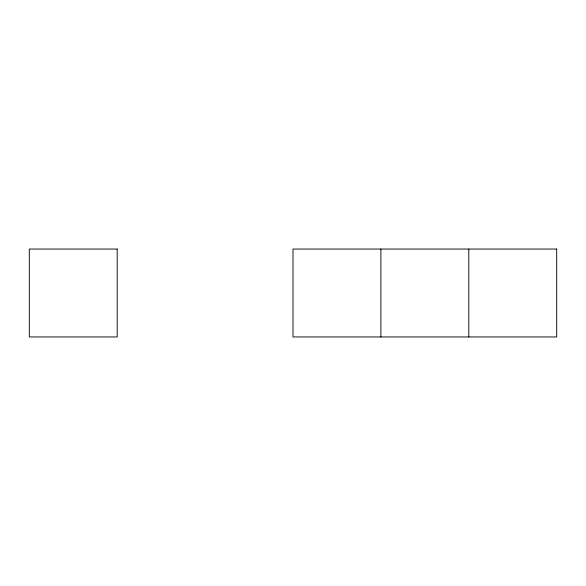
<?xml version="1.0" encoding="UTF-8"?>
<svg xmlns="http://www.w3.org/2000/svg" width="586" height="586" viewBox="0 0 586 586"><rect width="100%" height="100%" fill="white"/><g stroke="black" fill="none" stroke-linecap="round" stroke-linejoin="round"><path stroke-width="0.88" d="M468.8 249.05L468.8 336.95M380.9 249.05L380.9 336.95M117.2 249.05L29.3 249.05L29.3 336.95L117.2 336.95L117.2 249.05M556.7 249.05L293 249.05L293 336.95L556.7 336.95L556.7 249.05"/></g></svg>
